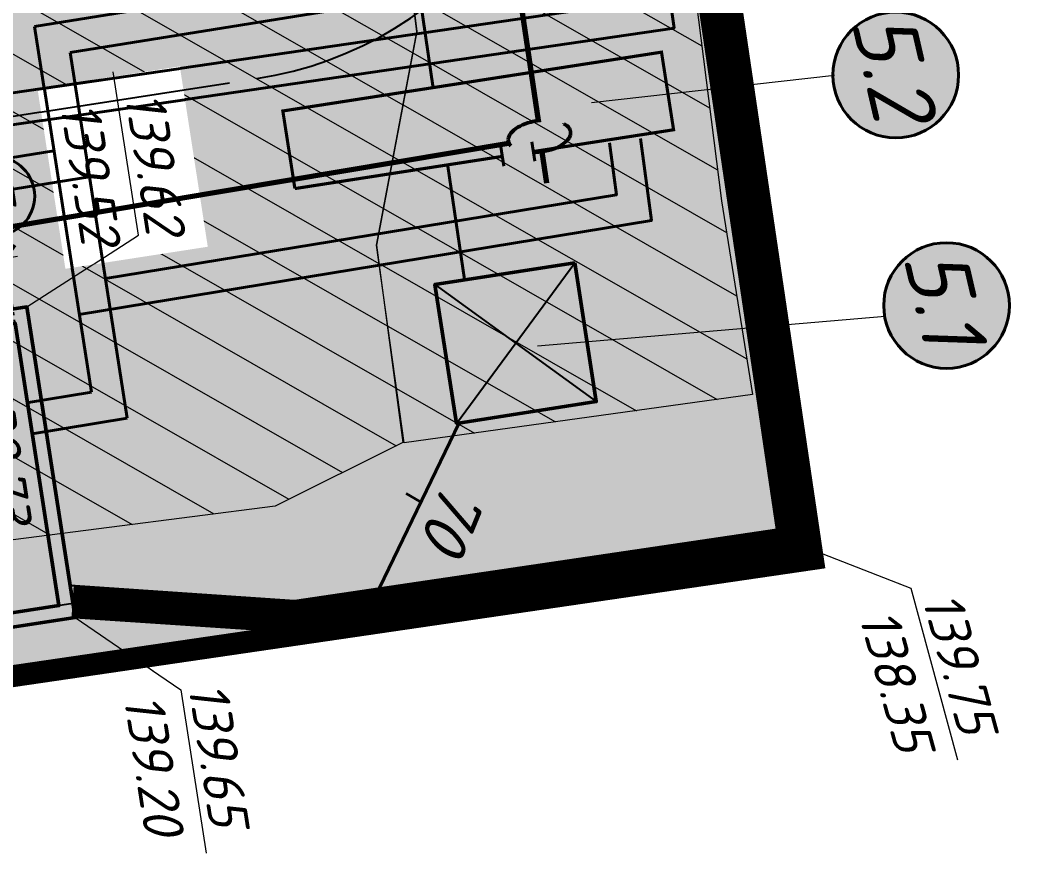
# Model space of a CAD drawing. Extents: x 9060 to 19887, y -4671 to 10703.
# Drawn here: x 10418.36 to 10450.23, y 9928.81 to 9955.58 of the extents above; entities that cross this region are included whole.
import ezdxf
from ezdxf import colors
from ezdxf.entities.mleader import LeaderData, LeaderLine
from ezdxf.enums import TextEntityAlignment as Align
from ezdxf.math import Vec2, Vec3

# ---------------------------------------------------------------- set-up
doc = ezdxf.new("R2010")
doc.units = 0
doc.header["$PDMODE"] = 3
doc.header["$PDSIZE"] = 1
for name, pattern in [('Cплошная', [0]), ('DASHED', [0.75, 0.5, -0.25]), ('JIS_09_08', [10.75, 8, -0.55, 0.55, -0.55, 0.55, -0.55]), ('ГОСТ 2.303 5', [24, 20, -1.5, 1, -1.5]), ('осевая', [50.8, 31.75, -6.35, 6.35, -6.35]), ('Сверху', [3.96875, 2.38125, -1.5875])]:
    doc.linetypes.add(name, pattern=pattern)
for name, color, linetype, lineweight, true_color in [('-ГЕНПЛАН', 12, 'Continuous', 40, 0xbd0000), ('МГТ_ГП_ЗДАНИЯ', 12, 'Continuous', 50, 0xbd0000), ('МГТ_ГП_ОСИ', 12, 'осевая', 20, 0xbd0000)]:
    doc.layers.add(name, color=color, linetype=linetype, lineweight=lineweight, true_color=true_color)
doc.layers.add('-ЗДАНИЕ', color=12, linetype='Continuous', true_color=0xbd0000)
doc.layers.add('-ОСИ', color=12, linetype='Continuous', true_color=0xbd0000)
for name, color, linetype, lineweight in [('-ОРГ.РЕЛЬЕФА', 174, 'Continuous', 40), ('-СЕТИ', 250, 'Continuous', 50), ('МГТ_ГП_ОРГ.РЕЛЬЕФА', 174, 'Continuous', 40), ('МГТ_ЭС', 1, 'WK', 40)]:
    doc.layers.add(name, color=color, linetype=linetype, lineweight=lineweight)
doc.layers.add('МГТ_ГП_размеры', color=7, linetype='Continuous')
doc.layers.add('СС-изменения_Зырянов', color=7, linetype='Continuous')
doc.styles.add('LIN', font='isocteur.ttf', dxfattribs={"oblique": 15, "height": 2.5})
doc.styles.get("Standard").update_dxf_attribs({"font": 'arial.ttf'})
doc.styles.add('ГП', font='isocpeui.ttf')
doc.styles.add('СПДС_2.0 мм', font='isocpeur.ttf', dxfattribs={"oblique": 15, "height": 1.5})
doc.linetypes.add('WK', pattern='A,13,-1,["WK",LIN,S=1,R=0,X=0,Y=-1.25],-5.5', length=19.5)
doc.linetypes.add('ЗАБОР_МЕТ_Б1М', pattern='A,1.25,[133,ltypeshp.shx,S=0.25,R=0,X=-0.25,Y=0],-0.001,[133,ltypeshp.shx,S=0.145,R=0,X=-0.145,Y=0],-0.001,[130,ltypeshp.shx,S=0.125,R=0,X=0,Y=0.4],1.25', length=2.502)
doc.linetypes.add('канализация_связевая_малая_сущ', pattern='A,5,-2,["/",Standard,S=2,R=0,X=-0.8,Y=-1],-2', length=9)
doc.dimstyles.new('ГП_архит', dxfattribs={"dimscale": 0.5, "dimtxt": 2500, "dimasz": 1500, "dimexe": 800, "dimexo": 0, "dimgap": 800, "dimtad": 1, "dimdec": 1, "dimlfac": 0.001, "dimzin": 0, "dimdsep": 46, "dimtxsty": 'ГП', "dimblk": 'ARCHTICK', "dimcen": 3000, "dimdle": 800, "dimclrd": 7, "dimclre": 7, "dimclrt": 7, "dimaunit": 1, "dimadec": 0, "dimazin": 0, "dimtfac": 1, "dimtdec": 1, "dimtmove": 0, "dimatfit": 3, "dimfxl": 0.18, "dimtolj": 1, "dimtzin": 0, "dimlwd": 18, "dimlwe": 18, "dimarcsym": 0})
pattern_1 = [(330.21817, (10310.0955, 10233.9812), (0.788509, 1.377828), [])]

# ---------------------------------------------------------------- blocks, each defined once
blk = doc.blocks.new('нн')
at = {"layer": '-ГЕНПЛАН', "true_color": 0xffffff}
h = blk.add_hatch(color=7, dxfattribs=at)
h.dxf.hatch_style = 1
edge = h.paths.add_edge_path()
edge.add_arc((0, 0), 2, 0, 360)
at = {"layer": '-ГЕНПЛАН', "color": 7, "lineweight": 40}
blk.add_circle((0, 0), 2, dxfattribs=at)
at = {"layer": '-ГЕНПЛАН', "color": 7, "style": 'ГП'}
blk.add_attdef('НОМЕР', text='', height=2, dxfattribs=at).set_placement((0.014, 0), align=Align.MIDDLE_CENTER)
blk = doc.blocks.new('Крест_наш')
at = {"layer": 'МГТ_ГП_ОРГ.РЕЛЬЕФА', "lineweight": 50}
for points in [[(0, -1.5), (0, 1.5)], [(1.5, 0), (-1.5, 0)]]:
    blk.add_lwpolyline(points, dxfattribs=at)
blk = doc.blocks.new('Ном_оси')
at = {"layer": 'МГТ_ГП_ОСИ', "true_color": 0xffffff}
h = blk.add_hatch(color=7, dxfattribs=at)
h.dxf.hatch_style = 1
edge = h.paths.add_edge_path()
edge.add_arc((0, 0), 2.5, 0, 360)
at = {"layer": 'МГТ_ГП_ОСИ', "linetype": 'Cплошная', "lineweight": 40}
blk.add_circle((0, 0), 2.5, dxfattribs=at)
at = {"layer": 'МГТ_ГП_ОСИ', "style": 'ГП'}
blk.add_attdef('ОСЬ', text='', height=2.5, dxfattribs=at).set_placement((-0.433, 0), align=Align.MIDDLE_CENTER)
blk = doc.blocks.new('_ArchTick')
at = {"color": 0, "linetype": 'ByBlock', "lineweight": 35, "const_width": 0.15}
blk.add_lwpolyline([(-0.5, -0.5), (0.5, 0.5)], dxfattribs=at)
blk = doc.blocks.new('*D61')
at = {"layer": 'DEFPOINTS', "color": 0, "ltscale": 50, "transparency": 16777216}
for p in [(450, -594), (9550, -600), (9550, -1838)]:
    blk.add_point(p, dxfattribs=at)
at = {"layer": 'МГТ_ГП_размеры', "color": 7, "linetype": 'Continuous', "lineweight": 18, "ltscale": 50, "transparency": 16777216}
for p, q in [((450, -594), (450, -2238)), ((9550, -600), (9550, -2238)), ((50, -1838), (9950, -1838))]:
    blk.add_line(p, q, dxfattribs=at)
at = {"layer": 'МГТ_ГП_размеры', "color": 7, "lineweight": 18, "ltscale": 50, "transparency": 16777216, "xscale": 750, "yscale": 750, "zscale": 750, "rotation": 180}
blk.add_blockref('_ArchTick', (450, -1838), dxfattribs=at)
at = {"layer": 'МГТ_ГП_размеры', "color": 7, "lineweight": 18, "ltscale": 50, "transparency": 16777216, "xscale": 750, "yscale": 750, "zscale": 750}
blk.add_blockref('_ArchTick', (9550, -1838), dxfattribs=at)
at = {"layer": 'МГТ_ГП_размеры', "color": 7, "ltscale": 50, "transparency": 16777216, "insert": (5000, -813), "char_height": 1250, "attachment_point": 5, "style": 'ГП', "bg_fill": 3, "box_fill_scale": 1.1, "bg_fill_color": 256, "bg_fill_true_color": 13158600, "bg_fill_transparency": 0}
blk.add_mtext('\\A1;9.1', dxfattribs=at)
blk = doc.blocks.new('*D86')
at = {"layer": 'DEFPOINTS', "color": 0, "ltscale": 50, "transparency": 16777216}
for p in [(-1286, 7350), (-1626, 450), (-1286, 450)]:
    blk.add_point(p, dxfattribs=at)
at = {"layer": 'МГТ_ГП_размеры', "color": 7, "linetype": 'Continuous', "lineweight": 18, "ltscale": 50, "transparency": 16777216}
for p, q in [((-1626, 7750), (-1626, 50)), ((-1286, 7350), (-2026, 7350)), ((-1286, 450), (-2026, 450))]:
    blk.add_line(p, q, dxfattribs=at)
at = {"layer": 'МГТ_ГП_размеры', "color": 7, "lineweight": 18, "ltscale": 50, "transparency": 16777216, "xscale": 750, "yscale": 750, "zscale": 750}
for p, rotation in [((-1626, 7350), 90), ((-1626, 450), 270)]:
    blk.add_blockref('_ArchTick', p, dxfattribs=dict(at, rotation=rotation))
at = {"layer": 'МГТ_ГП_размеры', "color": 7, "ltscale": 50, "transparency": 16777216, "insert": (-2651, 3900), "char_height": 1250, "attachment_point": 5, "rotation": 90, "style": 'ГП', "bg_fill": 3, "box_fill_scale": 1.1, "bg_fill_color": 256, "bg_fill_true_color": 13158600, "bg_fill_transparency": 0}
blk.add_mtext('\\A1;6.9', dxfattribs=at)
blk = doc.blocks.new('_Open90')
at = {"color": 0, "linetype": 'ByBlock', "lineweight": -2}
for p, q in [((-0.5, 0.5), (0, 0)), ((0, 0), (-1, 0)), ((0, 0), (-0.5, -0.5))]:
    blk.add_line(p, q, dxfattribs=at)
blk = doc.blocks.new('_None')
blk = doc.blocks.new('ЭЭ_03.12.19')
at = {"layer": 'МГТ_ЭС', "color": 1}
for points in [[(10378.89, 10190.422), (10373.444, 10186.448), (10396.37, 10157.89), (10406.545, 10141.399), (10413.908, 10133.717), (10414.942, 10116.4), (10426.494, 10055.86), (10431.76, 10027.666), (10427.955, 10026.892), (10438.036, 9956.171), (10403.951, 9951.194), (10395.252, 9951.705), (10394.678, 9943.808), (10395.747, 9935.321), (10397.197, 9935.529)], [(10380.273, 10190.193), (10374.879, 10186.258), (10397.188, 10158.468), (10407.341, 10142.014), (10414.884, 10134.144), (10415.936, 10116.524), (10427.477, 10056.045), (10432.924, 10026.882), (10429.078, 10026.1), (10439.167, 9955.326), (10404.002, 9950.19), (10396.125, 9950.68), (10395.541, 9943.948), (10395.907, 9941.377), (10396.29, 9941.442)]]:
    blk.add_lwpolyline(points, dxfattribs=at)
at = {"layer": 'МГТ_ЭС', "color": 6}
for points in [[(10435.665, 9958.093), (10418.816, 9955.378)], [(10436.801, 9957.263), (10419.957, 9954.549)], [(10418.816, 9955.378), (10420.629, 9943.734)], [(10419.957, 9954.549), (10421.769, 9942.91)], [(10438.1, 9951.807), (10438.447, 9949.198), (10420.244, 9946.205)], [(10437.109, 9951.675), (10437.33, 9950.013), (10421.078, 9947.353)], [(10419.433, 9951.417), (10404.84, 9949.066), (10406.233, 9940.149), (10402.521, 9939.462)], [(10420.574, 9950.588), (10405.982, 9948.237), (10407.371, 9939.343), (10402.703, 9938.479)], [(10420.629, 9943.734), (10418.564, 9943.396)], [(10421.769, 9942.91), (10418.741, 9942.412)]]:
    blk.add_lwpolyline(points, dxfattribs=at)
blk = doc.blocks.new('Связь_панкр._14.11.19')
at = {"layer": 'СС-изменения_Зырянов', "color": 3, "linetype": 'канализация_связевая_малая_сущ', "lineweight": 70}
for points in [[(10428.777, 9993.37), (10434.838, 9952.377)], [(10433.967, 9951.663), (10417.835, 9948.96)], [(10434.959, 9951.384), (10435.107, 9950.388)]]:
    blk.add_lwpolyline(points, dxfattribs=at)
at = {"layer": 'СС-изменения_Зырянов', "color": 3, "linetype": 'DASHED', "lineweight": 50, "ltscale": 3}
blk.add_ellipse((10434.884, 9951.879), major_axis=(0.989, 0.15), ratio=0.5, dxfattribs=at)
blk = doc.blocks.new('конт._связи')
at = {"layer": '-ЗДАНИЕ', "lineweight": 30, "true_color": 0xf7b8a6}
h = blk.add_hatch(color=31, dxfattribs=at)
h.dxf.hatch_style = 1
h.set_gradient(color1=(223, 129, 137), color2=(255, 240, 240), tint=1, name='HEMISPHERICAL')
h.paths.add_polyline_path([(-0.367, 2.473), (0, 0), (-12.06, -1.788), (-12.427, 0.685)])
at = {"layer": '-ЗДАНИЕ', "color": 12, "lineweight": 40, "true_color": 0xbd0000}
for p, q in [((-5.501, -0.5), (-5.409, -1.118)), ((-4.517, -0.354), (-4.426, -0.972))]:
    blk.add_line(p, q, dxfattribs=at)
at = {"layer": '-ЗДАНИЕ', "color": 12, "lineweight": 30, "true_color": 0xbd0000, "const_width": 0.1}
for points in [[(-12.06, -1.788), (-12.427, 0.685), (-0.367, 2.473), (0, 0), (-4.471, -0.663)], [(-5.455, -0.809), (-12.06, -1.788)]]:
    blk.add_lwpolyline(points, dxfattribs=at)
blk = doc.blocks.new('мачта')
at = {"layer": '-ЗДАНИЕ', "lineweight": 30, "true_color": 0xf7b8a6, "transparency": 33554610}
h = blk.add_hatch(color=31, dxfattribs=at)
h.dxf.hatch_style = 1
h.set_gradient(color1=(223, 129, 137), color2=(255, 240, 240), tint=1, name='HEMISPHERICAL')
h.paths.add_polyline_path([(4.451, 0.66), (0, 0), (0.656, -4.428), (5.108, -3.768)])
at = {"layer": '-ЗДАНИЕ', "lineweight": 50}
blk.add_lwpolyline([(4.451, 0.66), (5.108, -3.768), (0.656, -4.428), (0, 0), (4.451, 0.66)], dxfattribs=at)
at = {"layer": '-ЗДАНИЕ', "lineweight": 25}
for points in [[(0.656, -4.428), (4.451, 0.66)], [(0, 0), (5.108, -3.768)]]:
    blk.add_lwpolyline(points, dxfattribs=at)
blk = doc.blocks.new('КПП 09.10.19')
at = {"layer": 'МГТ_ГП_ЗДАНИЯ', "lineweight": 30, "true_color": 0xd14d58, "transparency": 33554610}
h = blk.add_hatch(color=13, dxfattribs=at)
h.dxf.hatch_style = 1
h.set_gradient(color1=(210, 81, 91), color2=(255, 240, 240), tint=1, name='HEMISPHERICAL')
h.paths.add_polyline_path([(0, 7800), (10000, 7800), (10000, 0), (0, 0)])
at = {"layer": 'МГТ_ГП_ЗДАНИЯ', "ltscale": 50}
h = blk.add_hatch(color=256, dxfattribs=at)
h.dxf.hatch_style = 1
h.paths.add_polyline_path([(0, 4408.12), (0, 7800), (10000, 7800), (10000, 4582.89), (9550, 4582.89), (9550, 7350), (450, 7350), (450, 4404.12)])
h = blk.add_hatch(color=256, dxfattribs=at)
h.dxf.hatch_style = 1
h.paths.add_polyline_path([(0, 3408.12), (0, 0), (10000, 0), (10000, 3582.89), (9550, 3582.89), (9550, 450), (450, 450), (450, 3404.12)])
for points in [[(0, 4408.12), (0, 7800), (10000, 7800), (10000, 4582.89), (9550, 4582.89), (9550, 7350), (450, 7350), (450, 4404.12)], [(0, 3408.12), (0, 0), (10000, 0), (10000, 3582.89), (9550, 3582.89), (9550, 450), (450, 450), (450, 3404.12)]]:
    blk.add_lwpolyline(points, close=True, dxfattribs=at)
at = {"layer": 'МГТ_ГП_ЗДАНИЯ', "lineweight": 25, "ltscale": 50}
for points in [[(0, 4883.72), (-1200, 4883.72), (-1200, 2353.42), (0, 2353.42)], [(10000, 2387.21), (11200, 2387.21), (11200, 5027.61), (10000, 5027.61)], [(11200, 2987.21), (10000, 2987.21)], [(11200, 2687.21), (10000, 2687.21)]]:
    blk.add_lwpolyline(points, dxfattribs=at)
at = {"layer": 'МГТ_ГП_ЗДАНИЯ', "ltscale": 50}
for points in [[(9025, 4582.89), (10525, 4582.89)], [(-525, 4406.12), (975, 4406.12)], [(9025, 3582.89), (10525, 3582.89)], [(-525, 3404.12), (975, 3404.12)]]:
    blk.add_lwpolyline(points, dxfattribs=at)
at = {"layer": 'МГТ_ГП_ОСИ', "linetype": 'ГОСТ 2.303 5', "lineweight": 25, "ltscale": 100, "extrusion": (1, -2.89359e-16, 0)}
for p, q in [((9555.6, 7800), (9548.31, -2356.88)), ((455.27, 7350), (448.31, -2356.88))]:
    blk.add_line(p, q, dxfattribs=at)
at = {"layer": 'МГТ_ГП_ОСИ', "linetype": 'ГОСТ 2.303 5', "lineweight": 25, "ltscale": 100, "extrusion": (-4.73056e-16, -1, 0)}
for p, q in [((9550, 7350), (-2386.38, 7350)), ((9550, 450), (-2386.38, 450))]:
    blk.add_line(p, q, dxfattribs=at)
at = {"layer": 'МГТ_ГП_ОСИ', "xscale": 500, "yscale": 500, "zscale": 500}
for p, values in [((-3636.38, 7350), {'ОСЬ': 'Б'}), ((-3636.38, 450), {'ОСЬ': 'А'}), ((448.31, -3606.88), {'ОСЬ': '1'}), ((9548.31, -3606.88), {'ОСЬ': '2'})]:
    blk.add_blockref('Ном_оси', p, dxfattribs=at).add_auto_attribs(values)
at = {"layer": 'МГТ_ГП_размеры', "ltscale": 50}
dim = blk.add_linear_dim(base=(-1626.06, 450), p1=(-1286.2, 7350), p2=(-1286.2, 450), angle=90, dimstyle='ГП_архит', override={"dimtfill": 1}, dxfattribs=at)
dim.commit()
dim.dimension.update_dxf_attribs({"geometry": '*D86', "text_midpoint": (-2651.06, 3900)})
dim = blk.add_linear_dim(base=(9549.57, -1838.15), p1=(449.57, -593.81), p2=(9549.57, -600.34), dimstyle='ГП_архит', override={"dimtfill": 1}, dxfattribs=at)
dim.commit()
dim.dimension.update_dxf_attribs({"geometry": '*D61', "text_midpoint": (4999.57, -813.15)})

msp = doc.modelspace()

# ---------------------------------------------------------------- hatches: boundary and pattern name
at = {"layer": '-ГЕНПЛАН', "linetype": 'Cплошная', "lineweight": 30, "ltscale": 0.3, "true_color": 0xcfcfcf, "transparency": 33554610}
h = msp.add_hatch(color=254, dxfattribs=at)
h.dxf.hatch_style = 1
edge = h.paths.add_edge_path(flags=16)
edge.add_line((10399.135, 10007.223), (10406.171, 9961.793))
edge.add_arc((10412.1, 9962.711), 6, 188.8036, 278.8036)
edge.add_line((10413.018, 9956.782), (10428.83, 9959.231))
edge.add_arc((10427.912, 9965.16), 6, 278.8036, 368.8036)
edge.add_line((10433.841, 9966.078), (10426.795, 10011.571))
edge.add_arc((10420.866, 10010.653), 6, 8.8036, 99.0311)
edge.add_line((10419.924, 10016.579), (10404.122, 10014.067))
edge.add_arc((10405.064, 10008.142), 6, 99.0311, 188.8036)
h.paths.add_polyline_path([(10361.713, 10139.15), (10361.171, 10138.799), (10362.632, 10133.382), (10358.355, 10132.229), (10356.894, 10137.645), (10361.753, 10139.004), (10357.39, 10155.177), (10361.22, 10156.451), (10366.535, 10136.558), (10362.74, 10135.535)], flags=16)
h.paths.add_polyline_path([(10354.033, 10182.902), (10350.239, 10181.878), (10344.876, 10201.758), (10348.671, 10202.781)], flags=16)
h.paths.add_polyline_path([(10344.241, 10219.708), (10340.419, 10218.671), (10334.733, 10239.359), (10338.528, 10240.382)], flags=16)
h.paths.add_polyline_path([(10390.424, 10007.862), (10388.012, 10007.489), (10386.615, 10016.511), (10389.026, 10016.885)], flags=16)
h.paths.add_polyline_path([(10393.183, 9973.781), (10396.148, 9974.24), (10398.443, 9959.417), (10395.479, 9958.958)], flags=16)
h.paths.add_polyline_path([(10436.006, 9947.856), (10436.693, 9943.433), (10432.244, 9942.741), (10431.559, 9947.165)], flags=16)
h.paths.add_polyline_path([(10427.104, 9950.215), (10426.72, 9952.685), (10438.768, 9954.557), (10439.151, 9952.087)], flags=16)
edge = h.paths.add_edge_path()
edge.add_line((10402.954, 10034.126), (10401.698, 10033.933))
edge.add_arc((10400.756, 10039.859), 6, 186.3841, 279.0311, ccw=False)
edge.add_line((10394.794, 10039.192), (10393.291, 10052.619))
edge.add_arc((10397.764, 10053.119), 4.5, 96.1369, 186.3841, ccw=False)
edge.add_line((10397.282, 10057.593), (10398.085, 10057.679))
edge.add_line((10398.085, 10057.679), (10393.915, 10096.456))
edge.add_line((10393.915, 10096.456), (10392.898, 10096.346))
edge.add_arc((10392.417, 10100.821), 4.5, 195.1866, 276.1369, ccw=False)
edge.add_line((10388.074, 10099.642), (10373.676, 10152.683))
edge.add_line((10373.676, 10152.683), (10361.655, 10196.97))
edge.add_arc((10366.481, 10198.28), 5, 124.2003, 195.1866, ccw=False)
edge.add_line((10363.67, 10202.415), (10365.383, 10203.579))
edge.add_line((10365.383, 10203.579), (10372.253, 10193.47))
edge.add_line((10372.253, 10193.47), (10383.623, 10201.197))
edge.add_line((10383.623, 10201.197), (10362.039, 10232.957))
edge.add_line((10362.039, 10232.957), (10356.094, 10228.917))
edge.add_line((10356.094, 10228.917), (10361.314, 10209.566))
edge.add_line((10361.314, 10209.566), (10362.853, 10207.301))
edge.add_line((10362.853, 10207.301), (10361.794, 10206.581))
edge.add_arc((10360.67, 10208.235), 2, 195.1866, 304.2003, ccw=False)
edge.add_line((10358.74, 10207.711), (10344.59, 10259.84))
edge.add_line((10344.59, 10259.84), (10337.621, 10270.094))
edge.add_line((10337.621, 10270.094), (10322.818, 10266.076))
edge.add_line((10322.818, 10266.076), (10356.815, 10139.422))
edge.add_line((10356.815, 10139.422), (10355.079, 10139.034))
edge.add_line((10355.079, 10139.034), (10359.559, 10121.619))
edge.add_line((10359.559, 10121.619), (10370.428, 10124.569))
edge.add_arc((10372, 10118.779), 6, 15.1866, 105.1866, ccw=False)
edge.add_line((10377.79, 10120.351), (10382.961, 10101.3))
edge.add_arc((10354.009, 10093.441), 30, 6.1369, 15.1866, ccw=False)
edge.add_line((10383.837, 10096.648), (10392.213, 10021.783))
edge.add_arc((10388.735, 10021.393), 3.5, -81.1964, 6.3841, ccw=False)
edge.add_line((10389.271, 10017.935), (10385.475, 10017.347))
edge.add_line((10385.475, 10017.347), (10387.314, 10005.357))
edge.add_line((10387.314, 10005.357), (10391.235, 10005.964))
edge.add_arc((10391.77, 10002.505), 3.5, 8.8036, 98.8036, ccw=False)
edge.add_line((10395.229, 10003.041), (10398.919, 9979.217))
edge.add_arc((10395.46, 9978.682), 3.5, -81.2787, 8.8036, ccw=False)
edge.add_line((10395.991, 9975.222), (10392.079, 9974.622))
edge.add_line((10392.079, 9974.622), (10395.176, 9954.018))
edge.add_line((10395.176, 9954.018), (10392.371, 9953.584))
edge.add_line((10392.371, 9953.584), (10394.833, 9931.251))
edge.add_line((10394.833, 9931.251), (10427.132, 9936.091))
edge.add_line((10427.132, 9936.091), (10420.109, 9936.567))
edge.add_line((10420.109, 9936.567), (10417.369, 9936.143))
edge.add_line((10417.369, 9936.143), (10417.553, 9934.957))
edge.add_line((10417.553, 9934.957), (10414.944, 9934.553))
edge.add_line((10414.944, 9934.553), (10414.76, 9935.739))
edge.add_line((10414.76, 9935.739), (10412.401, 9935.374))
edge.add_line((10412.401, 9935.374), (10410.87, 9945.256))
edge.add_line((10410.87, 9945.256), (10413.196, 9945.616))
edge.add_line((10413.196, 9945.616), (10413.013, 9946.802))
edge.add_line((10413.013, 9946.802), (10415.513, 9947.189))
edge.add_line((10415.513, 9947.189), (10415.697, 9946.003))
edge.add_line((10415.697, 9946.003), (10418.579, 9946.45))
edge.add_line((10418.579, 9946.45), (10419.952, 9937.58))
edge.add_line((10419.952, 9937.58), (10427.092, 9937.096))
edge.add_line((10427.092, 9937.096), (10442.433, 9939.361))
edge.add_line((10442.433, 9939.361), (10427.846, 10038.089))
edge.add_line((10427.846, 10038.089), (10406.412, 10034.671))
edge.add_line((10406.412, 10034.671), (10406.001, 10037.329))
edge.add_line((10406.001, 10037.329), (10402.542, 10036.795))
edge.add_line((10402.542, 10036.795), (10402.954, 10034.126))
h.paths.add_polyline_path([(10401.981, 9943.879), (10396.051, 9942.961), (10397.429, 9934.067), (10403.358, 9934.985)], flags=16)
at = {"layer": '-ГЕНПЛАН', "lineweight": 15}
h = msp.add_hatch(dxfattribs=at)
h.set_pattern_fill('ANSI31', color=40, scale=0.5)
h.set_pattern_definition(pattern_1)
h.paths.add_polyline_path([(10429.703, 9948.413), (10430.981, 9955.206), (10430.222, 9961.349), (10423.95, 9960.574), (10423.526, 9964.726), (10431.771, 9965.782), (10426.474, 10008.186), (10433.152, 10009.034), (10440.675, 9949.822), (10441.659, 9943.656), (10430.581, 9942.118)])
h = msp.add_hatch(dxfattribs=at)
h.set_pattern_fill('ANSI31', color=40, scale=0.5)
h.set_pattern_definition(pattern_1)
h.paths.add_polyline_path([(10426.478, 9940.11), (10410.625, 9938.065), (10409.121, 9947.073), (10407.404, 9947.057), (10406.804, 9952.504), (10408.478, 9952.855), (10407.111, 9962.604), (10411.522, 9963.141), (10410.907, 9967.861), (10412.088, 9968.015), (10408.163, 9998.327), (10416.679, 9999.437), (10420.75, 9973.086), (10422.314, 9973.306), (10423.526, 9964.726), (10428.361, 9965.345), (10428.749, 9961.167), (10430.222, 9961.349), (10430.98, 9955.215), (10429.702, 9948.413), (10430.534, 9942.128)])

# ---------------------------------------------------------------- linework, layer by layer
at = {"layer": '-ГЕНПЛАН', "color": 7, "linetype": 'Continuous', "lineweight": 5}
for p, q in [((10444.271, 9953.816), (10436.54, 9952.939)), ((10445.879, 9946.147), (10434.819, 9945.195))]:
    msp.add_line(p, q, dxfattribs=at)
at = {"layer": '-ГЕНПЛАН', "color": 12, "linetype": 'Сверху', "lineweight": 40, "ltscale": 2, "true_color": 0xbd0000, "const_width": 1, "flags": 128}
msp.add_lwpolyline([(10420.031, 9937.074), (10427.166, 9936.59), (10443, 9938.94), (10430.433, 10024.04), (10439.122, 10026.081), (10422.132, 10118.184)], dxfattribs=at)
at = {"layer": '-ГЕНПЛАН', "lineweight": 30}
for points in [[(10419.952, 9937.58), (10427.092, 9937.096), (10442.433, 9939.361), (10429.871, 10024.422), (10438.544, 10026.459), (10421.641, 10118.093)], [(10420.109, 9936.567), (10427.132, 9936.091), (10443.568, 9938.518), (10430.995, 10023.659), (10439.7, 10025.703), (10422.624, 10118.275)]]:
    msp.add_lwpolyline(points, dxfattribs=at)
at = {"layer": '-ГЕНПЛАН', "color": 40, "lineweight": 0}
msp.add_lwpolyline([(10429.703, 9948.413), (10430.981, 9955.206), (10430.222, 9961.349), (10423.95, 9960.574), (10423.526, 9964.726), (10431.771, 9965.782), (10426.474, 10008.186), (10433.152, 10009.034), (10440.675, 9949.822), (10441.659, 9943.656), (10430.581, 9942.118)], close=True, dxfattribs=at)
msp.add_lwpolyline([(10426.478, 9940.11), (10410.625, 9938.065), (10409.121, 9947.073), (10407.404, 9947.057), (10406.804, 9952.504), (10408.478, 9952.855), (10407.111, 9962.604), (10411.522, 9963.141), (10410.907, 9967.861), (10412.088, 9968.015), (10408.163, 9998.327), (10416.679, 9999.437), (10420.75, 9973.086), (10422.314, 9973.306), (10423.526, 9964.726), (10428.361, 9965.345), (10428.749, 9961.167), (10430.222, 9961.349), (10430.98, 9955.215), (10429.702, 9948.413), (10430.534, 9942.128), (10426.478, 9940.11)], dxfattribs=at)
at = {"layer": '-ОРГ.РЕЛЬЕФА'}
for points in [[(10405.216, 9955.163), (10427.694, 9958.609), (10431.015, 9956.776), (10431.505, 9953.411)], [(10431.081, 9940.258), (10430.647, 9940.507)]]:
    msp.add_lwpolyline(points, dxfattribs=at)
at = {"layer": '-ОРГ.РЕЛЬЕФА', "lineweight": 40}
for points in [[(10432.496, 9947.32), (10431.967, 9950.929)], [(10429.793, 9937.503), (10432.329, 9942.76)]]:
    msp.add_lwpolyline(points, dxfattribs=at)

# ---------------------------------------------------------------- block references
at = {"layer": '-ЗДАНИЕ', "color": 6, "rotation": 0.4005699211935035}
msp.add_blockref('мачта', (10431.559, 9947.165), dxfattribs=at)
at = {"layer": 'МГТ_ГП_ЗДАНИЯ', "color": 6, "rotation": 0.4005699211429457}
msp.add_blockref('конт._связи', (10439.151, 9952.087), dxfattribs=at)
at = {"layer": 'МГТ_ГП_ОСИ', "transparency": 33554687}
ref = msp.add_blockref('нн', (10446.219, 9953.83), dxfattribs=dict(at, rotation=283))
ref.add_attrib('НОМЕР', '5.2', dxfattribs={"layer": '-ГЕНПЛАН', "color": 7, "height": 2, "rotation": 283, "style": 'ГП'}).set_placement((10446.152, 9954.122), align=Align.MIDDLE_CENTER)
ref = msp.add_blockref('нн', (10447.835, 9946.493), dxfattribs=dict(at, rotation=283))
ref.add_attrib('НОМЕР', '5.1', dxfattribs={"layer": '-ГЕНПЛАН', "color": 7, "height": 2, "rotation": 283, "style": 'ГП'}).set_placement((10447.768, 9946.785), align=Align.MIDDLE_CENTER)

# ---------------------------------------------------------------- texts
at = {"layer": '-ОРГ.РЕЛЬЕФА', "insert": (10433.87, 9941.905), "char_height": 1.5, "width": 5.43366, "attachment_point": 1, "rotation": 247.6018, "style": 'СПДС_2.0 мм'}
msp.add_mtext('\\pi1.61587;70', dxfattribs=at)

# ---------------------------------------------------------------- next in the draw order: leaders
at = {"layer": '-ОРГ.РЕЛЬЕФА', "lineweight": 30, "ltscale": 0.1}
ml = msp.add_multileader_mtext('Standard', dxfattribs=at)
ml.set_content('139.75\\P{\\C7;138.35}', color=256, style='ГП')
ml.set_leader_properties(color=7, linetype='ByLayer', lineweight=15)
ml.set_arrow_properties(name='Крест_наш')
ml.build(insert=Vec2(0, 0))
ml.multileader.update_dxf_attribs({"has_dogleg": 0, "text_left_attachment_type": 6, "text_right_attachment_type": 6, "dogleg_length": 1, "arrow_head_size": 0.5})
ctx = ml.context
ctx.base_point, ctx.char_height, ctx.arrow_head_size, ctx.landing_gap_size, ctx.plane_origin, ctx.plane_x_axis, ctx.plane_y_axis = Vec3(10446.699, 9937.496, -70.525), 1.25, 0.5, 0.4, Vec3(10434.416, 9955.209, -70.525), Vec3(0.262495, -0.964933), Vec3(0.964933, 0.262495)
ctx.left_attachment, ctx.right_attachment = 6, 6
notes = []
notes.append((ctx, [(0, (1, 1, 0), (10446.568, 9937.978, -70.525), (0.262495, -0.964933), 0.5, [(0, [(10443, 9938.94, -70.525)], 0, [])])]))
ctx.mtext.insert, ctx.mtext.text_direction, ctx.mtext.rotation, ctx.mtext.flow_direction = Vec3(10448.251, 9937.504, -70.525), Vec3(0.262495, -0.964933), 4.977996, 5
ctx.mtext.has_bg_fill, ctx.mtext.bg_color, ctx.mtext.bg_scale_factor, ctx.mtext.bg_transparency, ctx.mtext.use_window_bg_color = 1, -1027028792, 1.5, 0, 1
for ctx, leaders in notes:
    for number, flags, end, landing, length, lines in leaders:
        leader = LeaderData()
        leader.index, (leader.has_last_leader_line, leader.has_dogleg_vector, leader.attachment_direction) = number, flags
        leader.last_leader_point, leader.dogleg_vector, leader.dogleg_length = Vec3(end), Vec3(landing), length
        for number, points, colour, breaks in lines:
            line = LeaderLine()
            line.index, line.vertices, line.color, line.breaks = number, Vec3.list(points), colors.encode_raw_color(colour), breaks
            leader.lines.append(line)
        ctx.leaders.append(leader)

# ---------------------------------------------------------------- next in the draw order: linework, layer by layer
at = {"layer": '-ГЕНПЛАН', "color": 7, "linetype": 'ЗАБОР_МЕТ_Б1М', "lineweight": 50, "ltscale": 3}
msp.add_lwpolyline([(10420.031, 9937.074), (10427.166, 9936.59), (10443, 9938.94), (10430.433, 10024.04), (10439.122, 10026.081), (10422.132, 10118.184)], dxfattribs=at)

# ---------------------------------------------------------------- next in the draw order: leaders
at = {"layer": '-ОРГ.РЕЛЬЕФА', "lineweight": 5}
ml = msp.add_multileader_mtext('Standard', dxfattribs=at)
ml.set_content('139.62\\P{\\C7;139.52}', color=256, style='ГП')
ml.set_leader_properties(color=7, lineweight=15)
ml.set_arrow_properties(name='NONE')
ml.build(insert=Vec2(0, 0))
ml.multileader.update_dxf_attribs({"has_dogleg": 0, "text_left_attachment_type": 6, "text_right_attachment_type": 6, "dogleg_length": 0, "arrow_head_size": 5})
ctx = ml.context
ctx.base_point, ctx.char_height, ctx.arrow_head_size, ctx.landing_gap_size, ctx.plane_origin, ctx.plane_x_axis, ctx.plane_y_axis = Vec3(10421.45, 9953.088), 1.25, 5, 0, Vec3(10424.082, 9948.268), Vec3(0.153047, -0.988219), Vec3(0.988219, 0.153047)
ctx.left_attachment, ctx.right_attachment, ctx.text_align_type = 6, 6, 1
notes = []
notes.append((ctx, [(1, (1, 1, 0), (10422.125, 9948.73), (-0.153047, 0.988219), 0, [(0, [(10418.579, 9946.45)], 0, [])])]))
ctx.mtext.insert, ctx.mtext.text_direction, ctx.mtext.rotation, ctx.mtext.alignment, ctx.mtext.flow_direction = Vec3(10423.27, 9951.138), Vec3(0.153047, -0.988219), 4.86604, 2, 5
ctx.mtext.has_bg_fill, ctx.mtext.bg_color, ctx.mtext.bg_scale_factor, ctx.mtext.bg_transparency, ctx.mtext.use_window_bg_color = 1, -1027028792, 1.5, 0, 1
ml = msp.add_multileader_mtext('Standard', dxfattribs=at)
ml.set_content('139.65\\P{\\C7;139.20}', color=256, style='ГП')
ml.set_leader_properties(color=7, lineweight=15)
ml.set_arrow_properties(name='NONE')
ml.build(insert=Vec2(0, 0))
ml.multileader.update_dxf_attribs({"has_dogleg": 0, "text_left_attachment_type": 6, "text_right_attachment_type": 6, "dogleg_length": 0, "arrow_head_size": 5})
ctx = ml.context
ctx.base_point, ctx.char_height, ctx.arrow_head_size, ctx.landing_gap_size, ctx.plane_origin, ctx.plane_x_axis, ctx.plane_y_axis = Vec3(10423.471, 9934.26), 1.25, 5, 0, Vec3(10425.783, 9936.809), Vec3(0.153047, -0.988219), Vec3(0.988219, 0.153047)
ctx.left_attachment, ctx.right_attachment, ctx.text_align_type = 6, 6, 1
notes.append((ctx, [(0, (1, 1, 0), (10423.471, 9934.26), (0.153047, -0.988219), 0, [(0, [(10420.109, 9936.567)], 0, [])])]))
ctx.mtext.insert, ctx.mtext.text_direction, ctx.mtext.rotation, ctx.mtext.alignment, ctx.mtext.flow_direction = Vec3(10425.29, 9932.315), Vec3(0.153047, -0.988219), 4.86604, 2, 5
ctx.mtext.has_bg_fill, ctx.mtext.bg_color, ctx.mtext.bg_scale_factor, ctx.mtext.bg_transparency, ctx.mtext.use_window_bg_color = 1, -1027028792, 1.5, 0, 1
for ctx, leaders in notes:
    for number, flags, end, landing, length, lines in leaders:
        leader = LeaderData()
        leader.index, (leader.has_last_leader_line, leader.has_dogleg_vector, leader.attachment_direction) = number, flags
        leader.last_leader_point, leader.dogleg_vector, leader.dogleg_length = Vec3(end), Vec3(landing), length
        for number, points, colour, breaks in lines:
            line = LeaderLine()
            line.index, line.vertices, line.color, line.breaks = number, Vec3.list(points), colors.encode_raw_color(colour), breaks
            leader.lines.append(line)
        ctx.leaders.append(leader)

# ---------------------------------------------------------------- next in the draw order: linework, layer by layer
at = {"layer": '-ГЕНПЛАН', "color": 204, "linetype": 'JIS_09_08', "lineweight": 0, "const_width": 0.7}
msp.add_lwpolyline([(10376.807, 10049.058), (10382.672, 10018.58), (10384.659, 10007.11), (10386.085, 9998.43), (10387.321, 9990.543), (10388.76, 9980.869), (10390.572, 9967.806), (10392.659, 9951.171), (10394.835, 9931.251), (10405.11, 9932.79), (10443.582, 9938.424), (10430.995, 10023.659), (10430.995, 10023.659), (10439.823, 10025.723), (10422.952, 10116.496)], dxfattribs=at)
at = {"layer": '-ОСИ', "color": 18, "linetype": 'осевая', "ltscale": 0.2, "true_color": 0x000000}
msp.add_lwpolyline([(10407.65, 9937.539), (10407.467, 9938.719, -0.414214), (10417.49, 9952.415), (10418.753, 9952.61), (10425.889, 9953.715, 0.414214), (10435.911, 9967.411), (10429.174, 10010.913, 0.415377), (10415.432, 10020.928), (10408.445, 10019.817), (10407.349, 10019.643, -0.427819), (10393.54, 10030.16), (10393.382, 10031.572)], format="xyb", dxfattribs=at)

# ---------------------------------------------------------------- next in the draw order: block references
at = {"layer": '-СЕТИ'}
msp.add_blockref('ЭЭ_03.12.19', (0, 0), dxfattribs=at)

# ---------------------------------------------------------------- next in the draw order: block references
at = {"layer": 'МГТ_ГП_ЗДАНИЯ', "color": 116, "true_color": 0x136734, "xscale": 0.001, "yscale": 0.001, "zscale": 0.001, "rotation": 278.8035620061113}
msp.add_blockref('КПП 09.10.19', (10410.87, 9945.256), dxfattribs=at)

# ---------------------------------------------------------------- next in the draw order: block references
at = {"layer": '-СЕТИ'}
msp.add_blockref('Связь_панкр._14.11.19', (0, 0), dxfattribs=at)

# ---------------------------------------------------------------- next in the draw order: leaders
at = {"layer": '-ОСИ', "color": 6, "linetype": 'Continuous', "lineweight": 30, "ltscale": 100}
ml = msp.add_multileader_mtext('Standard', dxfattribs=at)
ml.set_content('139.73', color=7, style='ГП')
ml.set_leader_properties(color=7, linetype='ByLayer', lineweight=35)
ml.set_arrow_properties(name='OPEN90')
ml.build(insert=Vec2(0, 0))
ml.multileader.update_dxf_attribs({"has_dogleg": 0, "text_left_attachment_type": 6, "text_right_attachment_type": 6, "dogleg_length": 1, "arrow_head_size": 1.7})
ctx = ml.context
ctx.base_point, ctx.char_height, ctx.arrow_head_size, ctx.landing_gap_size, ctx.plane_origin, ctx.plane_x_axis, ctx.plane_y_axis = Vec3(10416.498, 9944.347), 1.25, 1.7, 0.4, Vec3(10412.013, 9944.158), Vec3(0.153047, -0.988219), Vec3(0.988219, 0.153047)
ctx.left_attachment, ctx.right_attachment = 6, 6
notes = []
notes.append((ctx, [(0, (1, 1, 0), (10416.421, 9944.841), (0.153047, -0.988219), 0.5, [(0, [(10412.089, 9943.664)], 0, [])])]))
ctx.mtext.insert, ctx.mtext.text_direction, ctx.mtext.rotation, ctx.mtext.flow_direction = Vec3(10418.041, 9944.181), Vec3(0.153047, -0.988219), 4.86604, 5
for ctx, leaders in notes:
    for number, flags, end, landing, length, lines in leaders:
        leader = LeaderData()
        leader.index, (leader.has_last_leader_line, leader.has_dogleg_vector, leader.attachment_direction) = number, flags
        leader.last_leader_point, leader.dogleg_vector, leader.dogleg_length = Vec3(end), Vec3(landing), length
        for number, points, colour, breaks in lines:
            line = LeaderLine()
            line.index, line.vertices, line.color, line.breaks = number, Vec3.list(points), colors.encode_raw_color(colour), breaks
            leader.lines.append(line)
        ctx.leaders.append(leader)

doc.saveas('drawing.dxf')
